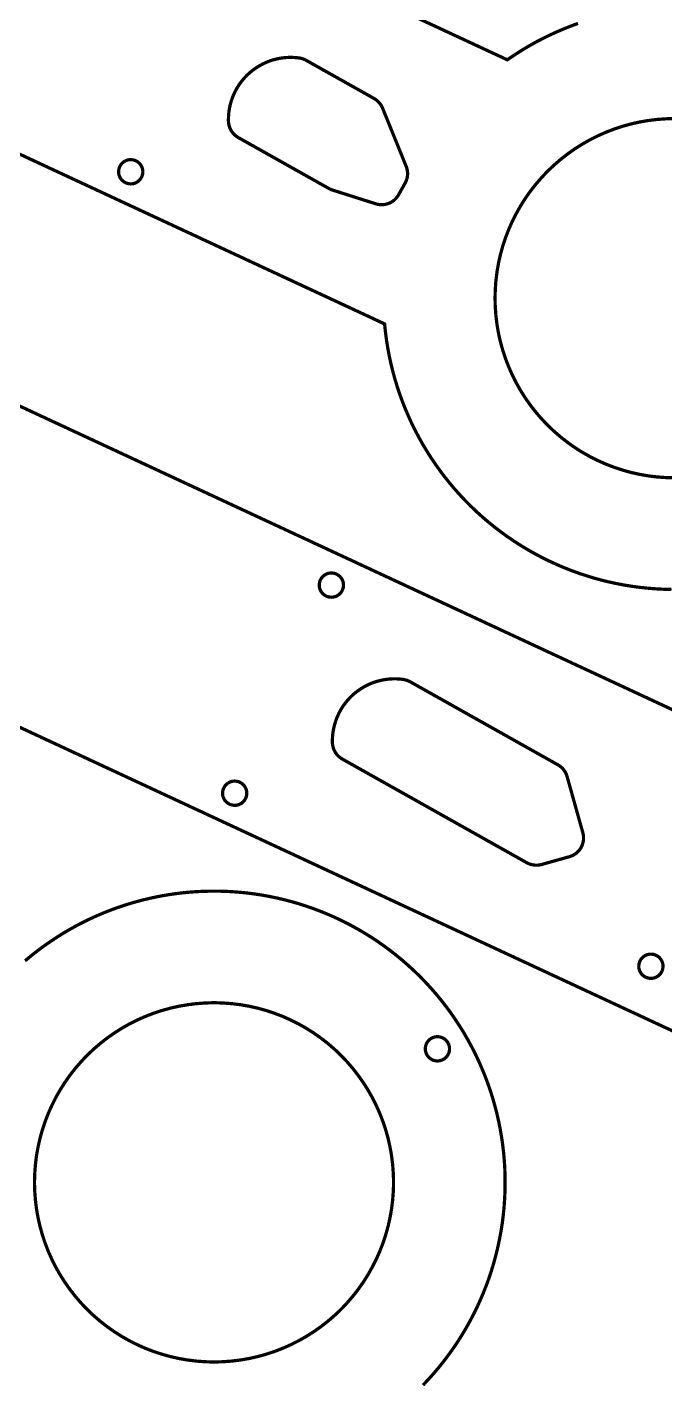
# Model space of a CAD drawing. Extents: x 0 to 529, y 0 to 485.
# Drawn here: x 367.5 to 433.2, y 73.4 to 212.7 of the extents above; entities that cross this region are included whole.
import ezdxf

# ---------------------------------------------------------------- set-up
doc = ezdxf.new("R2010")
doc.units = 0
doc.layers.get('0').update_dxf_attribs({"linetype": 'CONTINUOUS'})

msp = doc.modelspace()

# ---------------------------------------------------------------- linework, layer by layer
at = {"color": 0, "const_width": 0.3333}
for points in [[(160.647, 328.472), (416.967, 209.307), (416.967, 209.307), (417.136, 209.426), (417.651, 209.774), (418.349, 210.221), (419.056, 210.647), (419.771, 211.054), (420.497, 211.439), (421.231, 211.803), (421.974, 212.147), (422.724, 212.469), (423.482, 212.772), (424.247, 213.053)], [(433.876, 154.753), (433.063, 154.774), (432.25, 154.815), (431.44, 154.879), (430.632, 154.965), (429.828, 155.072), (429.026, 155.201), (428.228, 155.353), (427.435, 155.525), (426.646, 155.718), (425.862, 155.933), (425.085, 156.171), (424.313, 156.428), (423.547, 156.707), (422.787, 157.007), (422.036, 157.329), (421.293, 157.671), (420.558, 158.033), (419.832, 158.417), (419.114, 158.821), (418.407, 159.246), (417.71, 159.692), (417.193, 160.039), (417.022, 160.157), (416.853, 160.276), (416.349, 160.642), (415.69, 161.143), (415.047, 161.663), (414.421, 162.196), (413.811, 162.746), (413.218, 163.311), (412.64, 163.892), (412.081, 164.486), (411.537, 165.096), (411.013, 165.718), (410.504, 166.354), (410.014, 167.004), (409.543, 167.665), (409.089, 168.339), (408.654, 169.025), (408.237, 169.722), (407.84, 170.431), (407.463, 171.149), (407.104, 171.878), (406.765, 172.617), (406.447, 173.364), (406.147, 174.122), (405.869, 174.888), (405.611, 175.661), (405.375, 176.443), (405.158, 177.233), (404.964, 178.029), (404.792, 178.832), (404.64, 179.642), (404.511, 180.457), (404.403, 181.278), (404.338, 181.896), (404.318, 182.103), (147.521, 301.49)], [(171.36, 264.46), (473.908, 123.802)], [(461.261, 96.5983), (158.233, 237.479)], [(434.185, 166.251), (433.279, 166.275), (432.378, 166.342), (431.482, 166.453), (430.592, 166.607), (429.711, 166.804), (428.842, 167.046), (427.983, 167.328), (427.138, 167.653), (426.307, 168.021), (425.494, 168.429), (424.699, 168.879), (424.114, 169.242), (423.924, 169.369), (423.733, 169.497), (423.174, 169.899), (422.453, 170.461), (421.765, 171.056), (421.108, 171.682), (420.483, 172.339), (419.894, 173.024), (419.339, 173.736), (418.819, 174.474), (418.336, 175.236), (417.89, 176.022), (417.483, 176.829), (417.117, 177.657), (416.789, 178.503), (416.503, 179.367), (416.258, 180.247), (416.101, 180.918), (416.057, 181.143), (416.013, 181.368), (415.9, 182.047), (415.789, 182.954), (415.722, 183.861), (415.701, 184.769), (415.725, 185.675), (415.792, 186.576), (415.903, 187.472), (416.057, 188.361), (416.254, 189.242), (416.494, 190.112), (416.778, 190.971), (417.103, 191.815), (417.469, 192.646), (417.879, 193.46), (418.329, 194.254), (418.692, 194.839), (418.819, 195.031), (418.947, 195.221), (419.347, 195.781), (419.911, 196.5), (420.506, 197.189), (421.132, 197.846), (421.789, 198.469), (422.474, 199.06), (423.186, 199.614), (423.924, 200.135), (424.686, 200.617), (425.471, 201.063), (426.278, 201.469), (427.106, 201.837), (427.953, 202.165), (428.817, 202.451), (429.697, 202.696), (430.368, 202.851), (430.592, 202.896), (430.592, 202.896), (430.817, 202.942), (431.496, 203.053), (432.403, 203.164), (433.311, 203.231), (434.218, 203.251)], [(367.269, 116.501), (367.747, 116.9), (368.394, 117.415), (369.054, 117.91), (369.726, 118.387), (370.41, 118.843), (371.103, 119.28), (371.807, 119.697), (372.521, 120.094), (373.244, 120.47), (373.978, 120.827), (374.719, 121.163), (375.468, 121.479), (376.226, 121.774), (376.99, 122.048), (377.761, 122.302), (378.54, 122.534), (379.324, 122.745), (380.112, 122.935), (380.907, 123.104), (381.707, 123.251), (382.511, 123.377), (383.318, 123.481), (384.128, 123.563), (384.942, 123.623), (385.758, 123.66), (386.576, 123.676), (387.396, 123.669), (388.217, 123.64), (389.039, 123.588), (389.861, 123.513), (390.682, 123.416), (391.299, 123.328), (391.504, 123.295), (391.708, 123.262), (392.321, 123.152), (393.132, 122.987), (393.936, 122.8), (394.733, 122.591), (395.521, 122.362), (396.301, 122.111), (397.074, 121.84), (397.838, 121.548), (398.59, 121.236), (399.335, 120.903), (400.069, 120.552), (400.793, 120.181), (401.506, 119.79), (402.207, 119.381), (402.897, 118.953), (403.575, 118.506), (404.24, 118.041), (404.893, 117.559), (405.533, 117.058), (406.16, 116.541), (406.772, 116.006), (407.371, 115.454), (407.956, 114.886), (408.524, 114.301), (409.078, 113.7), (409.615, 113.084), (410.138, 112.451), (410.643, 111.803), (411.131, 111.141), (411.601, 110.463), (412.056, 109.771), (412.385, 109.242), (412.492, 109.064), (412.597, 108.886), (412.907, 108.346), (413.301, 107.618), (413.675, 106.883), (414.028, 106.138), (414.358, 105.387), (414.668, 104.628), (414.957, 103.862), (415.224, 103.09), (415.469, 102.312), (415.693, 101.528), (415.894, 100.74), (416.075, 99.9467), (416.235, 99.1497), (416.372, 98.349), (416.487, 97.5453), (416.582, 96.7389), (416.654, 95.9301), (416.704, 95.1197), (416.732, 94.3079), (416.737, 93.4953), (416.722, 92.6821), (416.683, 91.869), (416.624, 91.0564), (416.542, 90.2447), (416.438, 89.4344), (416.311, 88.626), (416.161, 87.8199), (415.99, 87.0165), (415.796, 86.2164), (415.581, 85.4199), (415.342, 84.6275), (415.147, 84.0356), (415.081, 83.8396), (415.013, 83.6436), (414.797, 83.0593), (414.493, 82.2893), (414.169, 81.5301), (413.826, 80.7819), (413.463, 80.0451), (413.081, 79.32), (412.679, 78.6068), (412.26, 77.906), (411.821, 77.2179), (411.365, 76.5428), (410.89, 75.881), (410.4, 75.2329), (409.892, 74.5987), (409.367, 73.9789), (408.825, 73.3738), (408.268, 72.7835)]]:
    msp.add_lwpolyline(points, dxfattribs=at)
at = {"color": 0}
for points in [[(160.647, 328.472), (416.967, 209.307), (416.967, 209.307), (417.136, 209.426), (417.651, 209.774), (418.349, 210.221), (419.056, 210.647), (419.771, 211.054), (420.497, 211.439), (421.231, 211.803), (421.974, 212.147), (422.725, 212.469), (423.482, 212.772)], [(433.876, 154.754), (433.063, 154.774), (432.25, 154.815), (431.44, 154.879), (430.632, 154.965), (429.828, 155.072), (429.026, 155.201), (428.228, 155.353), (427.435, 155.525), (426.646, 155.719), (425.862, 155.935), (425.085, 156.171), (424.313, 156.429), (423.547, 156.707), (422.787, 157.008), (422.037, 157.329), (421.293, 157.671), (420.558, 158.033), (419.832, 158.417), (419.115, 158.821), (418.407, 159.246), (417.71, 159.692), (417.193, 160.039), (417.022, 160.157), (416.853, 160.276), (416.349, 160.642), (415.69, 161.144), (415.049, 161.663), (414.422, 162.196), (413.811, 162.746), (413.218, 163.311), (412.64, 163.892), (412.081, 164.486), (411.537, 165.096), (411.013, 165.718), (410.504, 166.354), (410.015, 167.004), (409.543, 167.665), (409.089, 168.339), (408.654, 169.025), (408.237, 169.722), (407.84, 170.431), (407.463, 171.149), (407.104, 171.878), (406.765, 172.617), (406.447, 173.365), (406.149, 174.122), (405.869, 174.888), (405.611, 175.661), (405.375, 176.443), (405.158, 177.233), (404.964, 178.029), (404.792, 178.832), (404.64, 179.642), (404.511, 180.457), (404.404, 181.278), (404.338, 181.896), (404.319, 182.103), (147.521, 301.49)], [(171.36, 264.46), (473.908, 123.802)], [(461.261, 96.5985), (158.233, 237.479)], [(433.279, 166.275), (432.378, 166.342), (431.482, 166.453), (430.593, 166.607), (429.713, 166.806), (428.842, 167.046), (427.983, 167.328), (427.138, 167.654), (426.308, 168.021), (425.494, 168.429), (424.699, 168.879), (424.114, 169.242), (423.924, 169.369), (423.733, 169.497), (423.174, 169.899), (422.454, 170.461), (421.765, 171.056), (421.108, 171.682), (420.485, 172.339), (419.894, 173.024), (419.339, 173.736), (418.819, 174.474), (418.336, 175.236), (417.892, 176.022), (417.485, 176.829), (417.117, 177.657), (416.789, 178.503), (416.503, 179.367), (416.258, 180.247), (416.101, 180.918), (416.057, 181.143), (416.013, 181.368), (415.9, 182.047), (415.789, 182.954), (415.724, 183.861), (415.701, 184.769), (415.725, 185.675), (415.792, 186.576), (415.903, 187.472), (416.057, 188.361), (416.254, 189.242), (416.494, 190.112), (416.778, 190.971), (417.103, 191.815), (417.471, 192.646), (417.879, 193.46), (418.329, 194.254), (418.692, 194.839), (418.819, 195.031), (418.947, 195.221), (419.349, 195.781), (419.911, 196.5), (420.506, 197.189), (421.132, 197.846), (421.789, 198.469), (422.474, 199.06), (423.186, 199.615), (423.924, 200.135), (424.686, 200.617), (425.471, 201.063), (426.279, 201.469), (427.106, 201.837), (427.953, 202.165), (428.817, 202.451), (429.697, 202.696), (430.368, 202.851), (430.593, 202.896), (430.593, 202.896), (430.818, 202.942), (431.497, 203.053), (432.404, 203.164), (433.311, 203.231)], [(367.269, 116.501), (367.747, 116.9), (368.394, 117.415), (369.054, 117.91), (369.726, 118.387), (370.41, 118.843), (371.103, 119.28), (371.807, 119.697), (372.521, 120.094), (373.244, 120.47), (373.978, 120.827), (374.719, 121.163), (375.468, 121.479), (376.226, 121.774), (376.99, 122.048), (377.761, 122.302), (378.54, 122.534), (379.324, 122.745), (380.112, 122.935), (380.907, 123.104), (381.707, 123.251), (382.511, 123.377), (383.318, 123.481), (384.128, 123.563), (384.942, 123.623), (385.758, 123.66), (386.576, 123.676), (387.396, 123.669), (388.217, 123.64), (389.039, 123.588), (389.861, 123.513), (390.682, 123.416), (391.299, 123.328), (391.504, 123.295), (391.708, 123.262), (392.321, 123.152), (393.132, 122.987), (393.936, 122.8), (394.733, 122.591), (395.521, 122.362), (396.301, 122.111), (397.074, 121.84), (397.838, 121.548), (398.59, 121.236), (399.335, 120.903), (400.069, 120.552), (400.793, 120.181), (401.506, 119.79), (402.207, 119.381), (402.897, 118.953), (403.575, 118.506), (404.24, 118.041), (404.893, 117.559), (405.533, 117.058), (406.16, 116.541), (406.772, 116.006), (407.371, 115.454), (407.956, 114.886), (408.524, 114.301), (409.078, 113.7), (409.615, 113.084), (410.138, 112.451), (410.643, 111.803), (411.131, 111.141), (411.601, 110.463), (412.056, 109.771), (412.385, 109.242), (412.492, 109.064), (412.597, 108.886), (412.907, 108.346), (413.301, 107.618), (413.675, 106.883), (414.028, 106.138), (414.358, 105.387), (414.668, 104.628), (414.957, 103.862), (415.224, 103.09), (415.469, 102.312), (415.693, 101.528), (415.894, 100.74), (416.075, 99.9467), (416.235, 99.1497), (416.372, 98.349), (416.487, 97.5453), (416.582, 96.7389), (416.654, 95.9301), (416.704, 95.1197), (416.732, 94.3079), (416.737, 93.4953), (416.722, 92.6821), (416.683, 91.869), (416.624, 91.0564), (416.542, 90.2447), (416.438, 89.4344), (416.311, 88.626), (416.161, 87.8199), (415.99, 87.0165), (415.796, 86.2164), (415.581, 85.4199), (415.342, 84.6275), (415.147, 84.0356), (415.081, 83.8396), (415.013, 83.6436), (414.797, 83.0593), (414.493, 82.2893), (414.169, 81.5301), (413.826, 80.7819), (413.463, 80.0451), (413.081, 79.32), (412.679, 78.6068), (412.26, 77.906), (411.821, 77.2179), (411.365, 76.5428), (410.89, 75.881), (410.4, 75.2329), (409.892, 74.5987), (409.367, 73.9789), (408.825, 73.3738)]]:
    msp.add_lwpolyline(points, dxfattribs=at)
at = {"color": 0, "const_width": 0.3333}
for points in [[(398.574, 196.053), (398.604, 196.036), (398.757, 195.962), (398.915, 195.901), (398.949, 195.89), (403.407, 194.475), (403.449, 194.462), (403.576, 194.429), (403.747, 194.399), (403.919, 194.383), (404.089, 194.383), (404.258, 194.397), (404.425, 194.425), (404.588, 194.467), (404.746, 194.521), (404.899, 194.589), (405.046, 194.669), (405.186, 194.764), (405.319, 194.868), (405.443, 194.985), (405.558, 195.114), (405.662, 195.253), (405.733, 195.364), (405.756, 195.401), (406.431, 196.604), (406.458, 196.654), (406.531, 196.808), (406.606, 197.019), (406.657, 197.236), (406.683, 197.457), (406.685, 197.681), (406.661, 197.901), (406.614, 198.121), (406.561, 198.283), (406.54, 198.336), (404.11, 204.329), (404.078, 204.407), (403.957, 204.629), (403.757, 204.899), (403.515, 205.131), (403.31, 205.279), (403.236, 205.321), (396.228, 209.258), (396.174, 209.289), (395.889, 209.408), (395.589, 209.486), (395.528, 209.494), (395.44, 209.507), (395.178, 209.535), (394.828, 209.554), (394.479, 209.556), (394.132, 209.538), (393.787, 209.501), (393.446, 209.447), (393.108, 209.374), (392.776, 209.283), (392.449, 209.174), (392.128, 209.047), (391.813, 208.904), (391.506, 208.743), (391.207, 208.565), (390.918, 208.372), (390.638, 208.161), (390.435, 207.992), (390.368, 207.933), (390.303, 207.875), (390.112, 207.693), (389.871, 207.439), (389.644, 207.174), (389.433, 206.897), (389.239, 206.611), (389.06, 206.315), (388.897, 206.01), (388.751, 205.697), (388.622, 205.378), (388.511, 205.05), (388.418, 204.718), (388.342, 204.379), (388.285, 204.038), (388.246, 203.69), (388.225, 203.34), (388.222, 203.076), (388.224, 202.989), (388.226, 202.924), (388.247, 202.728), (388.304, 202.475), (388.393, 202.233), (388.51, 202.007), (388.656, 201.796), (388.828, 201.606), (389.025, 201.438), (389.188, 201.326), (389.244, 201.294), (398.574, 196.053)], [(377.908, 199.001), (377.969, 199.014), (378.16, 199.025), (378.404, 199), (378.635, 198.928), (378.846, 198.814), (379.032, 198.663), (379.186, 198.476), (379.304, 198.261), (379.365, 198.081), (379.378, 198.019), (379.39, 197.957), (379.401, 197.767), (379.376, 197.522), (379.304, 197.292), (379.192, 197.081), (379.039, 196.894), (378.854, 196.74), (378.638, 196.624), (378.457, 196.561), (378.396, 196.549), (378.333, 196.536), (378.143, 196.525), (377.899, 196.55), (377.668, 196.622), (377.457, 196.736), (377.271, 196.888), (377.117, 197.074), (377, 197.289), (376.938, 197.469), (376.925, 197.531), (376.914, 197.593), (376.901, 197.783), (376.928, 198.028), (376.999, 198.258), (377.112, 198.469), (377.264, 198.656), (377.45, 198.81), (377.665, 198.926), (377.846, 198.989), (377.908, 199.001)], [(398.588, 156.425), (398.649, 156.438), (398.839, 156.45), (399.083, 156.424), (399.314, 156.353), (399.525, 156.239), (399.711, 156.087), (399.865, 155.901), (399.983, 155.686), (400.044, 155.506), (400.057, 155.443), (400.069, 155.382), (400.081, 155.192), (400.056, 154.947), (399.983, 154.717), (399.871, 154.506), (399.718, 154.319), (399.533, 154.165), (399.317, 154.047), (399.136, 153.986), (399.075, 153.974), (399.013, 153.961), (398.822, 153.949), (398.578, 153.975), (398.347, 154.047), (398.136, 154.16), (397.95, 154.313), (397.796, 154.497), (397.679, 154.714), (397.617, 154.894), (397.606, 154.956), (397.593, 155.018), (397.581, 155.208), (397.607, 155.451), (397.678, 155.683), (397.792, 155.894), (397.943, 156.079), (398.129, 156.235), (398.344, 156.351), (398.525, 156.414), (398.588, 156.425)], [(418.975, 126.599), (419.06, 126.551), (419.335, 126.441), (419.717, 126.357), (420.107, 126.348), (420.4, 126.391), (420.494, 126.417), (423.365, 127.223), (423.412, 127.236), (423.553, 127.285), (423.732, 127.366), (423.901, 127.463), (424.061, 127.576), (424.208, 127.704), (424.343, 127.846), (424.464, 128.001), (424.544, 128.126), (424.569, 128.169), (424.617, 128.254), (424.726, 128.529), (424.811, 128.91), (424.819, 129.301), (424.778, 129.594), (424.75, 129.688), (423.125, 135.482), (423.111, 135.53), (423.063, 135.67), (422.982, 135.849), (422.885, 136.019), (422.772, 136.178), (422.644, 136.325), (422.501, 136.46), (422.346, 136.58), (422.222, 136.661), (422.179, 136.685), (406.942, 145.246), (406.886, 145.276), (406.601, 145.397), (406.303, 145.474), (406.24, 145.482), (406.154, 145.494), (405.89, 145.522), (405.542, 145.543), (405.193, 145.543), (404.846, 145.526), (404.501, 145.49), (404.16, 145.435), (403.822, 145.362), (403.489, 145.271), (403.161, 145.163), (402.84, 145.036), (402.526, 144.892), (402.219, 144.732), (401.921, 144.554), (401.631, 144.36), (401.351, 144.149), (401.147, 143.981), (401.082, 143.922), (401.015, 143.864), (400.825, 143.681), (400.583, 143.426), (400.357, 143.161), (400.146, 142.885), (399.951, 142.599), (399.772, 142.303), (399.61, 141.999), (399.464, 141.685), (399.336, 141.365), (399.224, 141.039), (399.131, 140.706), (399.054, 140.368), (398.997, 140.025), (398.958, 139.678), (398.938, 139.329), (398.935, 139.064), (398.938, 138.976), (398.939, 138.911), (398.961, 138.715), (399.018, 138.463), (399.106, 138.222), (399.224, 137.994), (399.369, 137.784), (399.54, 137.594), (399.737, 137.425), (399.9, 137.314), (399.957, 137.282), (418.975, 126.599)], [(388.621, 134.989), (388.682, 135.001), (388.872, 135.013), (389.117, 134.987), (389.349, 134.916), (389.56, 134.802), (389.744, 134.651), (389.9, 134.465), (390.017, 134.249), (390.078, 134.069), (390.09, 134.007), (390.103, 133.945), (390.115, 133.755), (390.089, 133.51), (390.018, 133.28), (389.904, 133.068), (389.753, 132.883), (389.567, 132.728), (389.351, 132.611), (389.171, 132.549), (389.108, 132.537), (389.047, 132.525), (388.857, 132.513), (388.612, 132.538), (388.382, 132.61), (388.171, 132.724), (387.985, 132.875), (387.831, 133.061), (387.713, 133.277), (387.651, 133.457), (387.639, 133.519), (387.626, 133.581), (387.614, 133.771), (387.64, 134.015), (387.713, 134.246), (387.825, 134.458), (387.976, 134.643), (388.162, 134.798), (388.379, 134.915), (388.56, 134.977), (388.621, 134.989)], [(431.519, 117.163), (431.581, 117.175), (431.771, 117.187), (432.015, 117.161), (432.246, 117.089), (432.457, 116.976), (432.643, 116.824), (432.797, 116.638), (432.915, 116.422), (432.976, 116.242), (432.989, 116.18), (433.001, 116.119), (433.013, 115.928), (432.987, 115.684), (432.915, 115.453), (432.803, 115.242), (432.65, 115.056), (432.465, 114.902), (432.249, 114.785), (432.068, 114.723), (432.007, 114.71), (431.944, 114.698), (431.754, 114.686), (431.51, 114.712), (431.279, 114.784), (431.068, 114.897), (430.882, 115.049), (430.728, 115.235), (430.611, 115.451), (430.549, 115.631), (430.537, 115.693), (430.525, 115.754), (430.513, 115.945), (430.539, 116.189), (430.61, 116.42), (430.724, 116.631), (430.875, 116.817), (431.061, 116.971), (431.276, 117.088), (431.457, 117.15), (431.519, 117.163)], [(386.739, 112.176), (386.968, 112.176), (387.656, 112.153), (388.567, 112.085), (389.471, 111.973), (390.364, 111.817), (391.247, 111.618), (392.118, 111.376), (392.976, 111.093), (393.818, 110.768), (394.643, 110.402), (395.45, 109.997), (396.236, 109.552), (397.001, 109.068), (397.744, 108.546), (398.463, 107.986), (399.156, 107.39), (399.657, 106.92), (399.819, 106.758), (399.982, 106.595), (400.453, 106.093), (401.049, 105.401), (401.608, 104.682), (402.131, 103.94), (402.614, 103.174), (403.058, 102.387), (403.464, 101.581), (403.831, 100.756), (404.156, 99.9138), (404.439, 99.0564), (404.681, 98.1854), (404.879, 97.3019), (405.036, 96.4079), (405.147, 95.5044), (405.215, 94.5933), (405.239, 93.9053), (405.239, 93.676), (405.239, 93.4467), (405.215, 92.7586), (405.147, 91.8475), (405.036, 90.944), (404.879, 90.0499), (404.681, 89.1665), (404.439, 88.2956), (404.156, 87.4382), (403.831, 86.5963), (403.464, 85.7712), (403.058, 84.9644), (402.614, 84.1776), (402.131, 83.4122), (401.608, 82.6696), (401.049, 81.9514), (400.453, 81.2592), (399.982, 80.7567), (399.819, 80.5944), (399.657, 80.4324), (399.156, 79.9618), (398.463, 79.3656), (397.744, 78.8061), (397.001, 78.2842), (396.236, 77.8004), (395.45, 77.3554), (394.643, 76.9497), (393.818, 76.5842), (392.976, 76.2592), (392.118, 75.9756), (391.247, 75.7339), (390.364, 75.5347), (389.471, 75.3786), (388.567, 75.2664), (387.656, 75.1986), (386.968, 75.1758), (386.739, 75.1758), (386.508, 75.1758), (385.821, 75.1986), (384.91, 75.2664), (384.007, 75.3786), (383.112, 75.5347), (382.229, 75.7339), (381.358, 75.9756), (380.5, 76.2592), (379.658, 76.5842), (378.833, 76.9497), (378.026, 77.3554), (377.24, 77.8004), (376.475, 78.2842), (375.732, 78.8061), (375.014, 79.3656), (374.321, 79.9618), (373.819, 80.4324), (373.657, 80.5944), (373.494, 80.7567), (373.024, 81.2592), (372.428, 81.9514), (371.868, 82.6696), (371.346, 83.4122), (370.862, 84.1776), (370.418, 84.9644), (370.013, 85.7712), (369.646, 86.5963), (369.321, 87.4382), (369.037, 88.2956), (368.796, 89.1665), (368.597, 90.0499), (368.44, 90.944), (368.329, 91.8475), (368.261, 92.7586), (368.239, 93.4467), (368.239, 93.676), (368.239, 93.9053), (368.261, 94.5933), (368.329, 95.5044), (368.44, 96.4079), (368.597, 97.3019), (368.796, 98.1854), (369.037, 99.0564), (369.321, 99.9138), (369.646, 100.756), (370.013, 101.581), (370.418, 102.387), (370.862, 103.174), (371.346, 103.94), (371.868, 104.682), (372.428, 105.401), (373.024, 106.093), (373.494, 106.595), (373.657, 106.758), (373.819, 106.92), (374.321, 107.39), (375.014, 107.986), (375.732, 108.546), (376.475, 109.068), (377.24, 109.552), (378.026, 109.997), (378.833, 110.402), (379.658, 110.768), (380.5, 111.093), (381.358, 111.376), (382.229, 111.618), (383.112, 111.817), (384.007, 111.973), (384.91, 112.085), (385.821, 112.153), (386.508, 112.176), (386.739, 112.176)], [(409.761, 108.683), (409.824, 108.683), (410.013, 108.658), (410.247, 108.585), (410.46, 108.47), (410.644, 108.317), (410.797, 108.132), (410.912, 107.92), (410.986, 107.685), (411.011, 107.496), (411.011, 107.433), (411.011, 107.37), (410.986, 107.181), (410.912, 106.947), (410.797, 106.734), (410.644, 106.549), (410.46, 106.397), (410.247, 106.281), (410.013, 106.208), (409.824, 106.183), (409.761, 106.183), (409.699, 106.183), (409.51, 106.208), (409.275, 106.281), (409.063, 106.397), (408.878, 106.549), (408.725, 106.734), (408.61, 106.947), (408.536, 107.181), (408.511, 107.37), (408.511, 107.433), (408.511, 107.496), (408.536, 107.685), (408.61, 107.92), (408.725, 108.132), (408.878, 108.317), (409.063, 108.47), (409.275, 108.585), (409.51, 108.658), (409.699, 108.683), (409.761, 108.683)]]:
    msp.add_lwpolyline(points, close=True, dxfattribs=at)
at = {"color": 0}
for points in [[(398.574, 196.053), (398.604, 196.036), (398.757, 195.962), (398.915, 195.901), (398.949, 195.89), (403.407, 194.475), (403.449, 194.462), (403.576, 194.429), (403.749, 194.399), (403.919, 194.383), (404.089, 194.383), (404.258, 194.397), (404.425, 194.425), (404.588, 194.467), (404.746, 194.521), (404.899, 194.589), (405.046, 194.671), (405.188, 194.764), (405.319, 194.868), (405.443, 194.985), (405.558, 195.114), (405.662, 195.253), (405.733, 195.364), (405.756, 195.403), (406.431, 196.604), (406.458, 196.654), (406.531, 196.808), (406.606, 197.019), (406.657, 197.236), (406.683, 197.457), (406.685, 197.681), (406.661, 197.901), (406.614, 198.121), (406.561, 198.283), (406.54, 198.336), (404.11, 204.329), (404.079, 204.407), (403.957, 204.631), (403.757, 204.899), (403.515, 205.132), (403.31, 205.279), (403.236, 205.321), (396.228, 209.258), (396.174, 209.289), (395.889, 209.41), (395.589, 209.486), (395.528, 209.494), (395.44, 209.507), (395.178, 209.535), (394.828, 209.554), (394.479, 209.556), (394.132, 209.539), (393.787, 209.501), (393.446, 209.447), (393.108, 209.374), (392.776, 209.283), (392.449, 209.175), (392.128, 209.049), (391.813, 208.904), (391.506, 208.743), (391.207, 208.565), (390.918, 208.372), (390.638, 208.161), (390.435, 207.993), (390.368, 207.933), (390.303, 207.875), (390.112, 207.693), (389.871, 207.439), (389.644, 207.174), (389.433, 206.897), (389.239, 206.611), (389.06, 206.315), (388.897, 206.011), (388.751, 205.697), (388.622, 205.378), (388.511, 205.05), (388.418, 204.718), (388.342, 204.379), (388.285, 204.038), (388.246, 203.69), (388.225, 203.34), (388.222, 203.076), (388.225, 202.989), (388.226, 202.924), (388.249, 202.728), (388.304, 202.475), (388.393, 202.233), (388.51, 202.007), (388.656, 201.796), (388.828, 201.606), (389.025, 201.438), (389.188, 201.326), (389.244, 201.294), (398.574, 196.053)], [(377.908, 199.001), (377.969, 199.014), (378.16, 199.025), (378.404, 199), (378.635, 198.928), (378.846, 198.814), (379.032, 198.663), (379.186, 198.476), (379.304, 198.261), (379.365, 198.081), (379.378, 198.019), (379.39, 197.957), (379.401, 197.767), (379.376, 197.522), (379.304, 197.292), (379.192, 197.081), (379.039, 196.894), (378.854, 196.74), (378.638, 196.624), (378.457, 196.561), (378.396, 196.549), (378.333, 196.538), (378.143, 196.525), (377.899, 196.55), (377.668, 196.622), (377.457, 196.736), (377.271, 196.888), (377.117, 197.074), (377, 197.289), (376.938, 197.469), (376.926, 197.532), (376.914, 197.593), (376.901, 197.783), (376.928, 198.028), (376.999, 198.258), (377.112, 198.469), (377.264, 198.656), (377.45, 198.81), (377.665, 198.926), (377.846, 198.989), (377.908, 199.001)], [(398.588, 156.425), (398.649, 156.438), (398.839, 156.45), (399.083, 156.424), (399.314, 156.353), (399.525, 156.239), (399.711, 156.087), (399.865, 155.901), (399.983, 155.686), (400.044, 155.506), (400.057, 155.443), (400.069, 155.382), (400.081, 155.192), (400.056, 154.947), (399.983, 154.717), (399.871, 154.506), (399.718, 154.319), (399.533, 154.165), (399.317, 154.047), (399.136, 153.986), (399.075, 153.974), (399.013, 153.961), (398.822, 153.95), (398.579, 153.975), (398.347, 154.047), (398.136, 154.16), (397.951, 154.313), (397.796, 154.497), (397.679, 154.714), (397.617, 154.894), (397.606, 154.956), (397.593, 155.018), (397.581, 155.208), (397.607, 155.453), (397.678, 155.683), (397.792, 155.894), (397.943, 156.081), (398.129, 156.235), (398.344, 156.351), (398.525, 156.414), (398.588, 156.425)], [(418.975, 126.599), (419.06, 126.551), (419.335, 126.441), (419.717, 126.357), (420.107, 126.348), (420.4, 126.391), (420.494, 126.417), (423.365, 127.223), (423.412, 127.236), (423.553, 127.285), (423.732, 127.366), (423.903, 127.463), (424.061, 127.576), (424.208, 127.704), (424.343, 127.846), (424.464, 128.001), (424.544, 128.126), (424.569, 128.169), (424.617, 128.254), (424.728, 128.53), (424.811, 128.911), (424.819, 129.301), (424.778, 129.594), (424.751, 129.689), (423.125, 135.482), (423.112, 135.53), (423.063, 135.67), (422.982, 135.849), (422.885, 136.019), (422.772, 136.178), (422.644, 136.325), (422.501, 136.46), (422.347, 136.58), (422.222, 136.661), (422.179, 136.686), (406.942, 145.246), (406.888, 145.276), (406.603, 145.397), (406.303, 145.474), (406.242, 145.483), (406.154, 145.494), (405.892, 145.522), (405.542, 145.543), (405.193, 145.544), (404.846, 145.526), (404.501, 145.49), (404.16, 145.435), (403.822, 145.362), (403.489, 145.271), (403.161, 145.163), (402.84, 145.036), (402.526, 144.892), (402.219, 144.732), (401.921, 144.554), (401.631, 144.36), (401.351, 144.149), (401.147, 143.981), (401.082, 143.922), (401.015, 143.864), (400.825, 143.681), (400.583, 143.426), (400.357, 143.161), (400.147, 142.885), (399.951, 142.599), (399.772, 142.303), (399.61, 141.999), (399.464, 141.686), (399.336, 141.365), (399.225, 141.039), (399.131, 140.706), (399.056, 140.368), (398.997, 140.025), (398.958, 139.678), (398.939, 139.329), (398.935, 139.064), (398.938, 138.976), (398.939, 138.911), (398.961, 138.715), (399.018, 138.463), (399.106, 138.222), (399.224, 137.995), (399.369, 137.784), (399.54, 137.594), (399.737, 137.425), (399.9, 137.314), (399.957, 137.282), (418.975, 126.599)], [(388.621, 134.989), (388.683, 135.001), (388.874, 135.013), (389.118, 134.988), (389.349, 134.916), (389.56, 134.802), (389.746, 134.651), (389.9, 134.465), (390.017, 134.249), (390.079, 134.069), (390.09, 134.007), (390.103, 133.945), (390.115, 133.755), (390.089, 133.51), (390.018, 133.28), (389.904, 133.068), (389.753, 132.883), (389.567, 132.728), (389.351, 132.611), (389.171, 132.549), (389.108, 132.537), (389.047, 132.525), (388.857, 132.513), (388.612, 132.538), (388.382, 132.61), (388.171, 132.724), (387.985, 132.875), (387.831, 133.061), (387.713, 133.277), (387.651, 133.457), (387.639, 133.519), (387.626, 133.581), (387.615, 133.771), (387.64, 134.016), (387.713, 134.246), (387.825, 134.458), (387.978, 134.643), (388.162, 134.798), (388.379, 134.915), (388.56, 134.977), (388.621, 134.989)], [(431.519, 117.163), (431.581, 117.175), (431.771, 117.187), (432.015, 117.161), (432.246, 117.09), (432.457, 116.976), (432.643, 116.824), (432.797, 116.638), (432.915, 116.423), (432.976, 116.242), (432.989, 116.18), (433.001, 116.119), (433.014, 115.928), (432.987, 115.684), (432.915, 115.453), (432.803, 115.242), (432.65, 115.056), (432.465, 114.902), (432.249, 114.785), (432.068, 114.723), (432.007, 114.711), (431.944, 114.698), (431.754, 114.686), (431.511, 114.712), (431.279, 114.784), (431.068, 114.897), (430.883, 115.049), (430.728, 115.235), (430.611, 115.451), (430.55, 115.631), (430.537, 115.693), (430.525, 115.754), (430.513, 115.945), (430.539, 116.189), (430.61, 116.42), (430.724, 116.631), (430.875, 116.817), (431.061, 116.971), (431.276, 117.089), (431.457, 117.15), (431.519, 117.163)], [(386.739, 112.176), (386.968, 112.176), (387.656, 112.153), (388.567, 112.085), (389.471, 111.973), (390.364, 111.817), (391.247, 111.618), (392.118, 111.376), (392.976, 111.093), (393.818, 110.768), (394.643, 110.402), (395.45, 109.997), (396.236, 109.552), (397.001, 109.068), (397.744, 108.546), (398.463, 107.986), (399.156, 107.39), (399.657, 106.92), (399.819, 106.758), (399.982, 106.595), (400.453, 106.093), (401.049, 105.401), (401.608, 104.682), (402.131, 103.94), (402.614, 103.174), (403.058, 102.387), (403.464, 101.581), (403.831, 100.756), (404.156, 99.9138), (404.439, 99.0564), (404.681, 98.1854), (404.879, 97.3019), (405.036, 96.4079), (405.147, 95.5044), (405.215, 94.5933), (405.239, 93.9053), (405.239, 93.676), (405.239, 93.4467), (405.215, 92.7586), (405.147, 91.8475), (405.036, 90.944), (404.879, 90.0499), (404.681, 89.1665), (404.439, 88.2956), (404.156, 87.4382), (403.831, 86.5963), (403.464, 85.7712), (403.058, 84.9644), (402.614, 84.1776), (402.131, 83.4122), (401.608, 82.6696), (401.049, 81.9514), (400.453, 81.2592), (399.982, 80.7567), (399.819, 80.5944), (399.657, 80.4324), (399.156, 79.9618), (398.463, 79.3656), (397.744, 78.8061), (397.001, 78.2842), (396.236, 77.8004), (395.45, 77.3554), (394.643, 76.9497), (393.818, 76.5842), (392.976, 76.2592), (392.118, 75.9756), (391.247, 75.7339), (390.364, 75.5347), (389.471, 75.3786), (388.567, 75.2664), (387.656, 75.1986), (386.968, 75.1758), (386.739, 75.1758), (386.508, 75.1758), (385.821, 75.1986), (384.91, 75.2664), (384.007, 75.3786), (383.112, 75.5347), (382.229, 75.7339), (381.358, 75.9756), (380.5, 76.2592), (379.658, 76.5842), (378.833, 76.9497), (378.026, 77.3554), (377.24, 77.8004), (376.475, 78.2842), (375.732, 78.8061), (375.014, 79.3656), (374.321, 79.9618), (373.819, 80.4324), (373.657, 80.5944), (373.494, 80.7567), (373.024, 81.2592), (372.428, 81.9514), (371.868, 82.6696), (371.346, 83.4122), (370.862, 84.1776), (370.418, 84.9644), (370.013, 85.7712), (369.646, 86.5963), (369.321, 87.4382), (369.037, 88.2956), (368.796, 89.1665), (368.597, 90.0499), (368.44, 90.944), (368.329, 91.8475), (368.261, 92.7586), (368.239, 93.4467), (368.239, 93.676), (368.239, 93.9053), (368.261, 94.5933), (368.329, 95.5044), (368.44, 96.4079), (368.597, 97.3019), (368.796, 98.1854), (369.037, 99.0564), (369.321, 99.9138), (369.646, 100.756), (370.013, 101.581), (370.418, 102.387), (370.862, 103.174), (371.346, 103.94), (371.868, 104.682), (372.428, 105.401), (373.024, 106.093), (373.494, 106.595), (373.657, 106.758), (373.819, 106.92), (374.321, 107.39), (375.014, 107.986), (375.732, 108.546), (376.475, 109.068), (377.24, 109.552), (378.026, 109.997), (378.833, 110.402), (379.658, 110.768), (380.5, 111.093), (381.358, 111.376), (382.229, 111.618), (383.112, 111.817), (384.007, 111.973), (384.91, 112.085), (385.821, 112.153), (386.508, 112.176), (386.739, 112.176)], [(409.761, 108.683), (409.824, 108.683), (410.013, 108.658), (410.247, 108.585), (410.46, 108.47), (410.644, 108.317), (410.797, 108.132), (410.912, 107.92), (410.986, 107.685), (411.011, 107.496), (411.011, 107.433), (411.011, 107.37), (410.986, 107.181), (410.912, 106.947), (410.797, 106.734), (410.644, 106.549), (410.46, 106.397), (410.247, 106.281), (410.013, 106.208), (409.824, 106.183), (409.761, 106.183), (409.699, 106.183), (409.51, 106.208), (409.275, 106.281), (409.063, 106.397), (408.878, 106.549), (408.725, 106.734), (408.61, 106.947), (408.536, 107.181), (408.511, 107.37), (408.511, 107.433), (408.511, 107.496), (408.536, 107.685), (408.61, 107.92), (408.725, 108.132), (408.878, 108.317), (409.063, 108.47), (409.275, 108.585), (409.51, 108.658), (409.699, 108.683), (409.761, 108.683)]]:
    msp.add_lwpolyline(points, close=True, dxfattribs=at)

doc.saveas('drawing.dxf')
